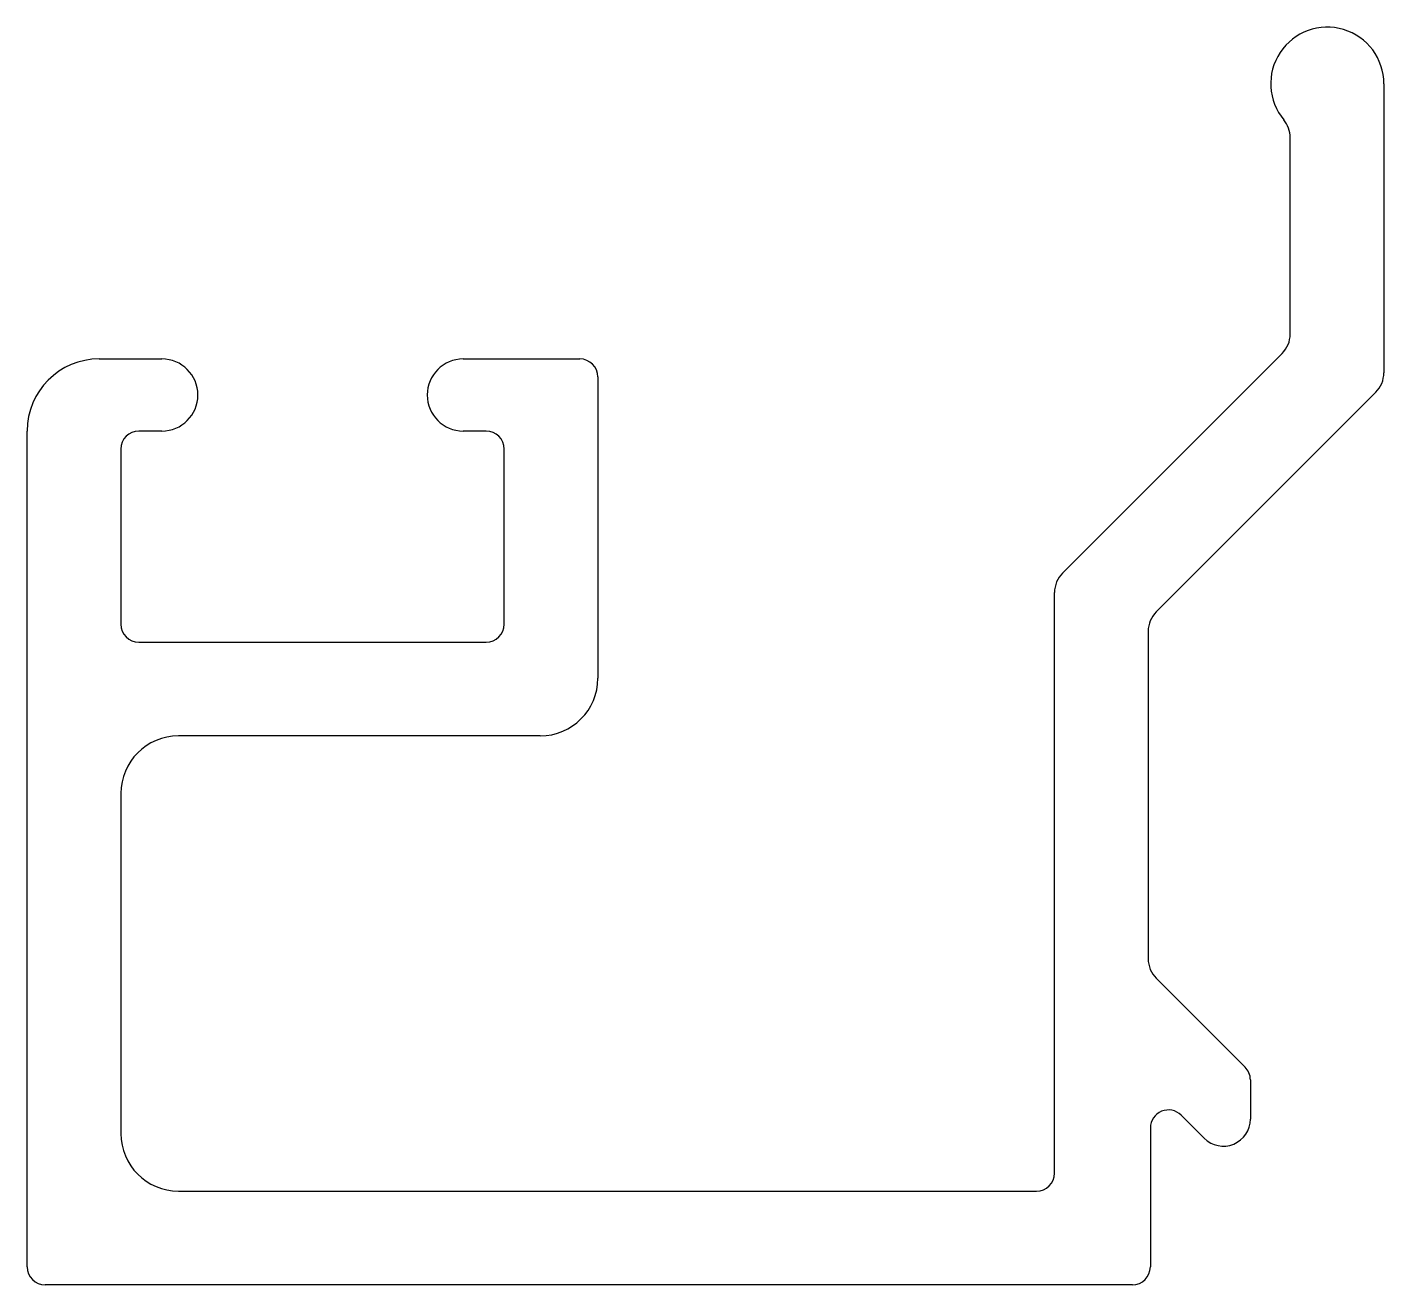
# Model space of a CAD drawing. Header units: inches. Extents: x -7.4 to 11.4, y 0 to 17.4.
import ezdxf

# ---------------------------------------------------------------- set-up
doc = ezdxf.new("R2010")
doc.units = ezdxf.units.IN
doc.header["$MEASUREMENT"] = 0
doc.layers.add('BEAD', color=152, linetype='Continuous')

msp = doc.modelspace()

# ---------------------------------------------------------------- linework, layer by layer
at = {"layer": 'BEAD', "color": 7, "linetype": 'Continuous'}
for p, q in [((11.397, 16.662), (11.397, 12.649)), ((10.097, 13.188), (10.097, 15.916)), ((-6.433, 12.843), (-5.564, 12.843)), ((-1.381, 12.843), (0.238, 12.843)), ((6.938, 9.871), (9.986, 12.919)), ((0.488, 12.593), (0.488, 8.413)), ((11.286, 12.381), (8.238, 9.333)), ((-7.434, 0.245), (-7.434, 11.843)), ((-5.564, 11.843), (-5.883, 11.843)), ((-1.062, 11.843), (-1.381, 11.843)), ((-6.133, 11.593), (-6.133, 9.163)), ((-0.812, 9.163), (-0.812, 11.593)), ((6.826, 1.545), (6.826, 9.603)), ((8.126, 9.064), (8.126, 4.518)), ((-5.883, 8.913), (-1.062, 8.913)), ((-0.312, 7.613), (-5.333, 7.613)), ((-6.133, 6.813), (-6.133, 2.095)), ((8.238, 4.25), (9.471, 3.017)), ((9.544, 2.84), (9.544, 2.294)), ((8.904, 2.028), (8.583, 2.349)), ((8.156, 2.172), (8.156, 0.245)), ((-5.333, 1.295), (6.576, 1.295)), ((7.906, -0.005), (-7.183, -0.005))]:
    msp.add_line(p, q, dxfattribs=at)
for centre, radius, start, end in [((10.612, 16.662), 0.785, 0, 219.8052), ((9.717, 15.916), 0.38, 360, 39.8052), ((9.717, 13.188), 0.38, 315, 0), ((-6.433, 11.843), 1, 90, 180), ((-5.564, 12.343), 0.5, 0, 90), ((-1.381, 12.343), 0.5, 90, 180), ((0.238, 12.593), 0.25, 360, 90), ((11.017, 12.649), 0.38, 315, 360), ((-5.564, 12.343), 0.5, 270, 360), ((-1.381, 12.343), 0.5, 180, 270), ((-5.883, 11.593), 0.25, 90, 180), ((-1.062, 11.593), 0.25, 360, 90), ((7.206, 9.603), 0.38, 135, 180), ((8.506, 9.064), 0.38, 135, 180), ((-5.883, 9.163), 0.25, 180, 270), ((-1.062, 9.163), 0.25, 270, 0), ((-0.312, 8.413), 0.8, 270, 360), ((-5.333, 6.813), 0.8, 90, 180), ((8.506, 4.518), 0.38, 180, 225), ((9.294, 2.84), 0.25, 0, 45), ((8.407, 2.172), 0.25, 44.9999, 179.9999), ((9.169, 2.294), 0.375, 225, 0), ((-5.333, 2.095), 0.8, 180, 270), ((6.576, 1.545), 0.25, 270, 360), ((-7.183, 0.245), 0.25, 180, 270), ((7.906, 0.245), 0.25, 270, 0)]:
    msp.add_arc(centre, radius, start, end, dxfattribs=at)

doc.saveas('drawing.dxf')
